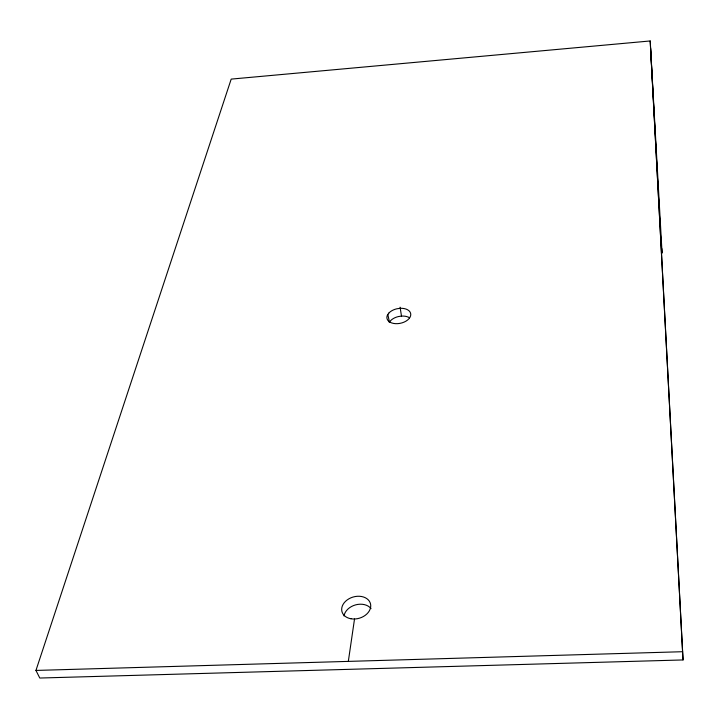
<?xml version="1.0" encoding="UTF-8"?>
<svg xmlns="http://www.w3.org/2000/svg" width="719" height="719" viewBox="0 0 719 719"><rect width="100%" height="100%" fill="white"/><g stroke="black" fill="none" stroke-linecap="round" stroke-linejoin="round"><path stroke-width="1.08" d="M348.329 661.39L354.521 619.005M400.088 307.184L401.49 316.099A12.052 7.478 -11.5 0 1 409.533 317.78M650.614 48.38L683.05 659.943L39.779 678.035L35.95 670.432L231.194 79.108L650.192 40.965L662.064 253.124L661.822 248.594M389.258 322.472L390.714 320.557A12.052 7.478 -11.5 0 1 398.407 316.558L401.49 316.099M35.95 670.432L682.583 651.711L683.05 659.943M387.829 314.455L389.455 322.22M650.192 40.965L682.583 651.711M344.006 615.976A14.722 11.037 -16.3 0 1 355.608 604.877A14.722 11.037 -16.3 0 1 371.022 608.598M389.096 312.801L387.631 314.715A12.106 7.46 -11.5 0 0 395.612 323.667A12.106 7.46 -11.5 0 0 410.576 315.902A12.106 7.46 -11.5 0 0 399.926 308.334L396.825 308.793A12.106 7.46 -11.5 0 0 389.096 312.801M350.962 618.762A14.793 11.037 -16.3 0 0 370.573 604.131A14.793 11.037 -16.3 0 0 347.088 600.006A14.793 11.037 -16.3 0 0 350.962 618.762"/></g></svg>
